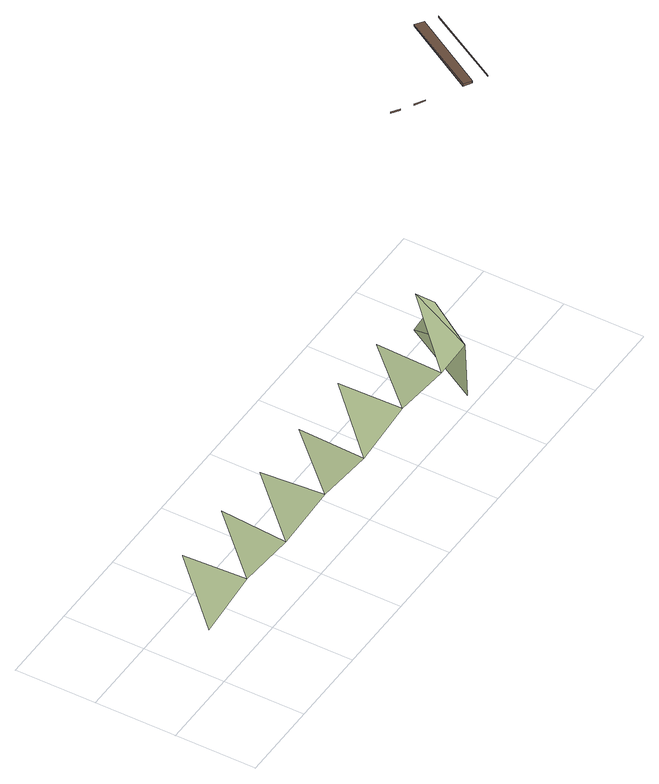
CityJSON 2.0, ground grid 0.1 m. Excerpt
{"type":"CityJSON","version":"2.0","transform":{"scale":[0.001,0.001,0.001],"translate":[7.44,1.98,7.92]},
"CityObjects":{
"terrain1":{"type":"TINRelief","geometry":[{"type":"CompositeSurface","lod":"3","boundaries":[[[0,1,2]],[[3,0,4]],[[5,4,6]],[[7,8,6]],[[9,10,7]],[[11,9,12]],[[13,14,12]],[[13,15,16]],[[14,13,17]],[[13,16,17]]]}]},
"railway1":{"type":"Railway","attributes":{"function":"1855"},"geometry":[{"type":"MultiSurface","lod":"3","boundaries":[[[18,19,20,21]],[[22,23,24,25]],[[26,27,28,29]],[[26,30,31,27]],[[32,33,29,28]],[[31,30,33,32]],[[34,35,36,37]]]}]}
},
"vertices":[
[79,19,78],[79,100,74],[0,19,66],[159,100,76],[159,19,69],[239,100,69],[239,19,76],[319,19,65],[319,100,69],[399,19,75],[399,100,73],[479,100,67],[479,19,64],[527,19,67],[559,100,78],[523,13,0],[582,116,0],[559,76,77],
[446,63,445],[456,56,445],[456,56,447],[446,63,447],[470,48,445],[482,41,445],[482,41,447],[470,48,447],[576,112,447],[523,19,445],[523,19,448],[576,112,449],[586,105,447],[533,13,445],[533,13,448],[586,105,449],[601,97,447],[548,3,447],[548,3,449],[601,97,449]
]}
